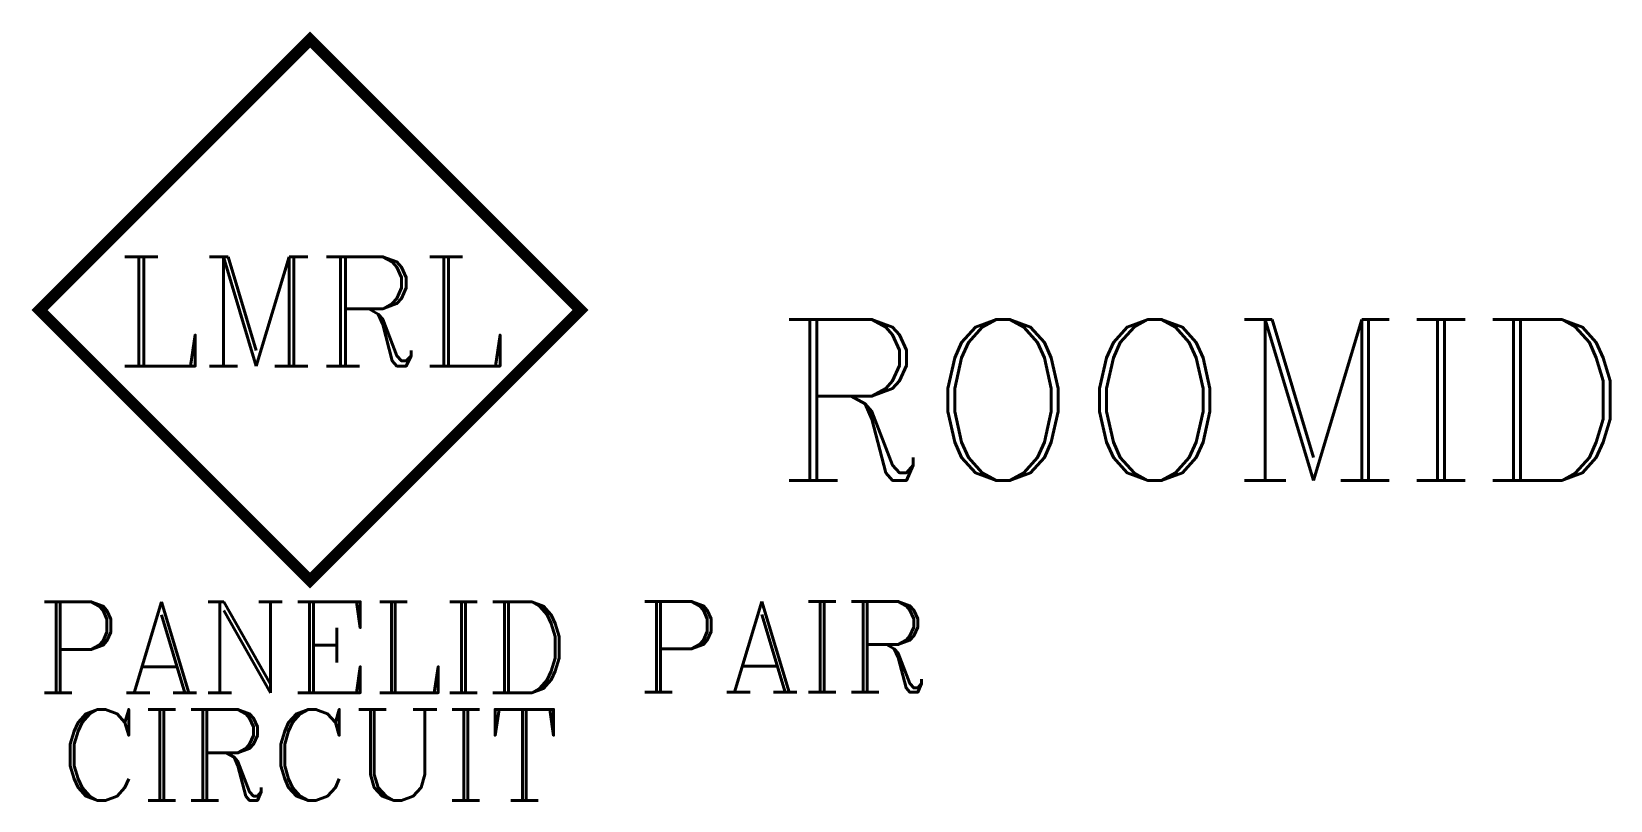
# Model space of a CAD drawing. Header units: inches. Extents: x -18 to 86, y -32 to 18.
import ezdxf
from ezdxf.enums import TextEntityAlignment as Align

# ---------------------------------------------------------------- set-up
doc = ezdxf.new("R2010")
doc.units = ezdxf.units.IN
doc.header["$LTSCALE"] = 48
doc.header["$MEASUREMENT"] = 0
doc.styles.add('ROMANC', font='COMPLEX.SHX')
doc.styles.add('WSNotes', font='complex.shx', dxfattribs={"height": 18})

msp = doc.modelspace()

# ---------------------------------------------------------------- texts
at = {"style": 'WSNotes', "flags": 1}
msp.add_attdef('ROOMID', (30.7, -11.24), '', height=10.62, dxfattribs=at)
at = {"style": 'ROMANC'}
for tag, p in [('PANELID', (-18.03, -25.25)), ('PAIR', (21.58, -25.22))]:
    msp.add_attdef(tag, p, '', height=6, dxfattribs=at)
msp.add_attdef('CIRCUIT', text='', height=6, dxfattribs=at).set_placement((0, -26.35), align=Align.TOP_CENTER)

# ---------------------------------------------------------------- wipeouts: each hides what was drawn before it
at = {"linetype": 'Continuous'}
msp.add_wipeout([(0, -17.84), (-17.84, 0), (0, 17.84), (17.84, 0)], dxfattribs=at)

# ---------------------------------------------------------------- next in the draw order: linework, layer by layer
at = {"linetype": 'Continuous', "const_width": 0.75}
msp.add_lwpolyline([(0, -17.84), (-17.84, 0), (0, 17.84), (17.84, 0)], close=True, dxfattribs=at)

# ---------------------------------------------------------------- next in the draw order: texts
at = {"insert": (0.01, 3.52), "char_height": 7.22, "width": 0.0558, "attachment_point": 2, "style": 'WSNotes'}
msp.add_mtext('LMRL', dxfattribs=at)

doc.saveas('drawing.dxf')
